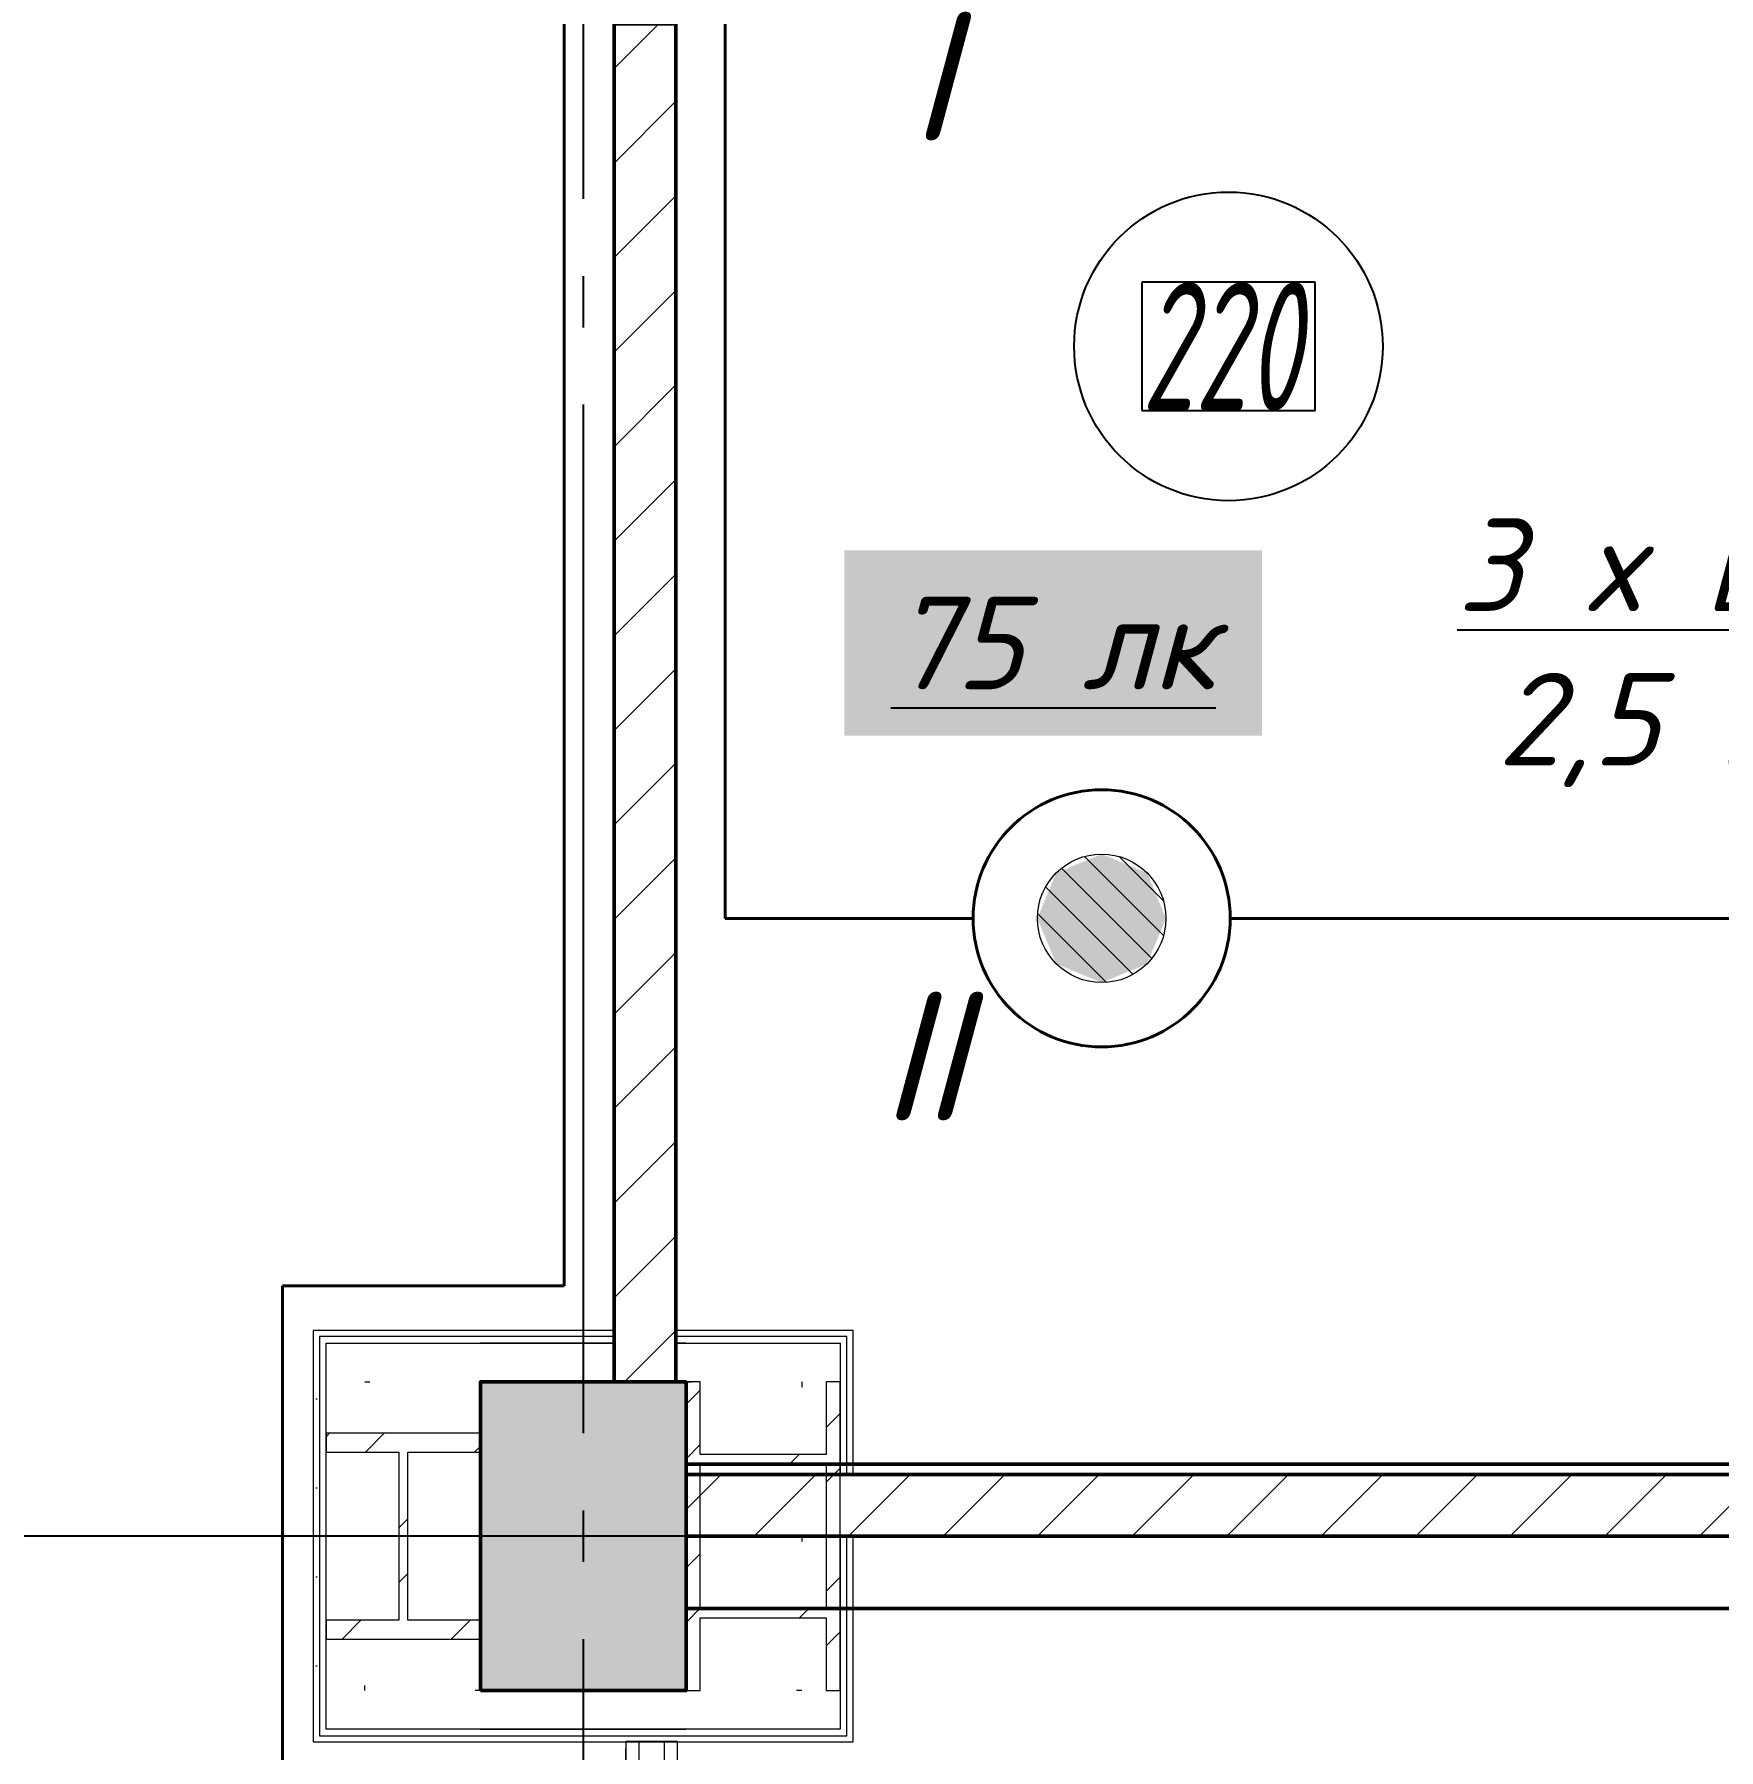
# Model space of a CAD drawing. Header units: millimetres. Extents: x 0 to 1286, y 0 to 420.
# Drawn here: x 267.51 to 300.27, y 185.44 to 218.78 of the extents above; entities that cross this region are included whole.
import ezdxf

# ---------------------------------------------------------------- set-up
doc = ezdxf.new("R2010")
doc.units = ezdxf.units.MM
for name, pattern in [('ГОСТ 2.303 5', [24, 20, -1.5, 1, -1.5]), ('СПКБ-0000-000-АР#002$0$Achse', [2300, 0, -800, 1500, 0]), ('СПКБ-0000-000-АР#002$0$Разомкнутая', [1058.333302, 634.99999, -423.333311]), ('СПКБ-0000-000-АР#002$0$Штрихпунктирная', [900, 500, -200, 0, -200])]:
    doc.linetypes.add(name, pattern=pattern)
for name, color, linetype in [('Viewport2ForCustomObjects_0', 7, 'Continuous'), ('Номер помещения', 7, 'Continuous'), ('СПКБ-0000-000-АР#002$0$Двери ArchiCAD', 7, 'Continuous'), ('СПКБ-0000-000-АР#002$0$Колонны новые', 7, 'Continuous'), ('СПКБ-0000-000-АР#002$0$Колонны существующие', 7, 'Continuous'), ('СПКБ-0000-000-АР#002$0$Стены', 7, 'Continuous'), ('Строительные оси', 7, 'Continuous'), ('ЭО_АВАРИЙНОЕ ОСВЕЩЕНИЕ', 7, 'Continuous'), ('ЭО_РАБОЧЕЕ ОСВЕЩЕНИЕ', 7, 'Continuous')]:
    doc.layers.add(name, color=color, linetype=linetype)
for name, color, linetype, lineweight, true_color in [('СПКБ-0000-000-АР#002$0$Двери ArchiCAD_Ном._пера__161', 7, 'Continuous', 13, 0xe11606), ('СПКБ-0000-000-АР#002$0$Двери ArchiCAD_Ном._пера__23', 7, 'Continuous', 35, 0xff6600), ('СПКБ-0000-000-АР#002$0$Двери ArchiCAD_Ном._пера__3', 7, 'Continuous', 18, 0xff6600), ('СПКБ-0000-000-АР#002$0$Двери ArchiCAD_Ном._пера__58', 7, 'Continuous', 50, 0xdf0000), ('СПКБ-0000-000-АР#002$0$Колонны новые_Ном._пера__108', 7, 'Continuous', 13, 0xfd8379), ('СПКБ-0000-000-АР#002$0$Колонны существующие_Ном._пера__102', 7, 'Continuous', 13, 0xcccccc), ('СПКБ-0000-000-АР#002$0$Линии_Ном._пера__58', 7, 'Continuous', 50, 0xdf0000), ('СПКБ-0000-000-АР#002$0$Стены_Ном._пера__161', 7, 'Continuous', 13, 0xe11606), ('СПКБ-0000-000-АР#002$0$Стены_Ном._пера__58', 7, 'Continuous', 50, 0xdf0000), ('СПКБ-0000-000-АР#002$0$Стены_Ном._пера__68', 7, 'Continuous', 20, 0xfd4435)]:
    doc.layers.add(name, color=color, linetype=linetype, lineweight=lineweight, true_color=true_color)
for name, color, linetype, lineweight in [('СПКБ-0000-000-АР#002$0$Колонны новые_Ном._пера__20', 1, 'Continuous', 20), ('СПКБ-0000-000-АР#002$0$Колонны существующие_Ном._пера__141', 7, 'Continuous', 50), ('СПКБ-0000-000-АР#002$0$Линии_Ном._пера__20', 1, 'Continuous', 20), ('СПКБ-0000-000-АР#002$0$Стены_Ном._пера__1', 7, 'Continuous', 13), ('СПКБ-0000-000-АР#002$0$Стены_Ном._пера__20', 1, 'Continuous', 20)]:
    doc.layers.add(name, color=color, linetype=linetype, lineweight=lineweight)
doc.styles.add('1.8', font='isocpeui.ttf', dxfattribs={"height": 1.8})
doc.styles.add('2.5', font='isocpeui.ttf')
doc.styles.add('CustomTextStyle27', font='isocpeui.ttf', dxfattribs={"width": 0.601807, "height": 2.5})
pattern_1 = [(45, (0, 0), (-91.9239, 91.9239), [])]
pattern_2 = [(0, (0, 0), (0, 75), [0, -75])]
pattern_3 = [(0, (0, 0), (0, 173.205), [0, -100]), (0, (50, 86.6), (0, 173.205), [0, -100])]
pattern_4 = [(45, (0, 0), (-159.099, 159.099), []), (45, (-53.03, 53.03), (-159.099, 159.099), [])]

# ---------------------------------------------------------------- blocks, each defined once
blk = doc.blocks.new('*E728')
at = {"layer": 'Номер помещения', "color": 7, "linetype": 'Continuous', "true_color": 0xffffff}
for p, q in [((-45.332, 93.239), (-48.706, 93.239)), ((-48.706, 93.239), (-48.706, 90.739)), ((-45.332, 90.739), (-45.332, 93.239)), ((-48.706, 90.739), (-45.332, 90.739)), ((-48.706, 90.739), (-48.706, 90.739))]:
    blk.add_line(p, q, dxfattribs=at)
at = {"layer": 'Номер помещения', "color": 6, "linetype": 'Continuous'}
blk.add_circle((-47.019, 91.989), 3, dxfattribs=at)
at = {"layer": 'Строительные оси', "color": 3, "linetype": 'ГОСТ 2.303 5', "lineweight": 25}
for p, q in [((-59.569, 258.857), (-59.569, -45.143)), ((280.431, 68.857), (-283.569, 68.857))]:
    blk.add_line(p, q, dxfattribs=at)
at = {"layer": 'ЭО_РАБОЧЕЕ ОСВЕЩЕНИЕ', "color": 5, "lineweight": 40}
for p, q in [((-59.943, 109.511), (-59.936, 73.727)), ((-56.806, 108.565), (-56.806, 80.869)), ((-56.806, 80.869), (-51.985, 80.869)), ((-35.485, 80.869), (-46.985, 80.869)), ((-59.936, 73.727), (-65.418, 73.727)), ((-65.418, 73.727), (-65.418, 64.231))]:
    blk.add_line(p, q, dxfattribs=at)
at = {"layer": 'ЭО_РАБОЧЕЕ ОСВЕЩЕНИЕ', "color": 5, "lineweight": 0}
for p, q in [((-48.281, 80.534), (-49.82, 82.073)), ((-48.282, 81.209), (-49.145, 82.071)), ((-48.509, 80.088), (-50.266, 81.845)), ((-48.873, 79.779), (-50.575, 81.481)), ((-49.39, 79.622), (-50.731, 80.964))]:
    blk.add_line(p, q, dxfattribs=at)
at = {"layer": 'ЭО_РАБОЧЕЕ ОСВЕЩЕНИЕ', "color": 5, "lineweight": 40}
blk.add_circle((-49.485, 80.869), 2.5, dxfattribs=at)
at = {"layer": 'ЭО_РАБОЧЕЕ ОСВЕЩЕНИЕ', "color": 7, "lineweight": 0}
blk.add_circle((-49.485, 80.869), 1.25, dxfattribs=at)
at = {"layer": 'ЭО_РАБОЧЕЕ ОСВЕЩЕНИЕ', "color": 5, "lineweight": 0}
for points in [[(-49.485, 82.119), (-50.369, 81.752), (-48.601, 81.752)], [(-50.369, 81.752), (-50.735, 80.869), (-48.235, 80.869)], [(-50.369, 81.752), (-50.369, 81.752), (-48.601, 81.752)], [(-50.369, 81.752), (-48.601, 81.752), (-48.601, 81.752)], [(-50.369, 81.752), (-48.601, 81.752), (-48.235, 80.869)], [(-50.735, 80.869), (-50.735, 80.869), (-48.235, 80.869)], [(-50.735, 80.869), (-48.235, 80.869), (-48.235, 80.869)], [(-50.735, 80.869), (-50.369, 79.985), (-48.601, 79.985)], [(-50.735, 80.869), (-48.235, 80.869), (-48.601, 79.985)], [(-50.369, 79.985), (-48.601, 79.985), (-49.485, 79.619)], [(-50.369, 79.985), (-50.369, 79.985), (-48.601, 79.985)], [(-50.369, 79.985), (-48.601, 79.985), (-48.601, 79.985)]]:
    blk.add_solid(points, dxfattribs=at)
at = {"layer": 'Номер помещения', "linetype": 'Continuous', "style": 'CustomTextStyle27', "width": 0.601807}
blk.add_text('220', height=2.5, dxfattribs=at).set_placement((-48.706, 90.739))
blk = doc.blocks.new('СПКБ-0000-000-АР#002$0$Однопольная Дверь 19')
at = {"layer": 'СПКБ-0000-000-АР#002$0$Двери ArchiCAD_Ном._пера__23', "color": 30, "linetype": 'Continuous', "lineweight": 35, "true_color": 0xff6600}
for p, q in [((-460, 0), (-500, 0)), ((-500, 0), (-500, -115)), ((-460, -115), (-460, 0)), ((500, 0), (460, 0)), ((460, 0), (460, -115)), ((500, -115), (500, 0)), ((-500, -115), (-460, -115)), ((460, -115), (500, -115))]:
    blk.add_line(p, q, dxfattribs=at)
at = {"layer": 'СПКБ-0000-000-АР#002$0$Двери ArchiCAD_Ном._пера__3', "color": 30, "linetype": 'Continuous', "lineweight": 18, "true_color": 0xff6600}
blk.add_line((460, 0), (-336.7, 460), dxfattribs=at)
blk.add_arc((460, 0), 920, 150, 180, dxfattribs=at)
at = {"layer": 'СПКБ-0000-000-АР#002$0$Двери ArchiCAD_Ном._пера__58', "color": 12, "linetype": 'Continuous', "lineweight": 50, "true_color": 0xdf0000}
for p, q in [((-500, 0), (-537, 0)), ((-500, 0), (-500, -115)), ((500, 0), (500, -115)), ((500, 0), (537, 0)), ((-500, -120), (-537, -120)), ((-500, -115), (-500, -120)), ((500, -115), (500, -120)), ((500, -120), (537, -120))]:
    blk.add_line(p, q, dxfattribs=at)
blk = doc.blocks.new('СПКБ-0000-000-АР#002$0$Стена_22', base_point=(-5776.7, 16085.7))
at = {"layer": 'СПКБ-0000-000-АР#002$0$Стены_Ном._пера__20', "linetype": 'Continuous', "lineweight": 20}
h = blk.add_hatch(dxfattribs=at)
h.set_pattern_fill('КИРПИЧ_ОБЫКНОВЕННЫЙ', color=1, style=0, pattern_type=2)
h.set_pattern_definition(pattern_1)
h.paths.add_polyline_path([(-5896.6, 9825.7), (-5896.6, 7185.7), (-5776.6, 7185.7), (-5776.6, 9825.7), (-5781.6, 9825.7)])
at = {"layer": 'СПКБ-0000-000-АР#002$0$Стены_Ном._пера__58', "color": 12, "linetype": 'Continuous', "lineweight": 50, "true_color": 0xdf0000}
for p, q in [((-5896.6, 9825.7), (-5896.6, 9788.7)), ((-5776.6, 9825.7), (-5776.6, 9788.7))]:
    blk.add_line(p, q, dxfattribs=at)
at = {"layer": 'СПКБ-0000-000-АР#002$0$Стены_Ном._пера__58', "color": 12, "linetype": 'Continuous', "lineweight": 50, "true_color": 0xdf0000, "flags": 128}
for points in [[(-5896.6, 9825.7), (-5896.6, 7185.7)], [(-5776.6, 7185.7), (-5776.6, 9825.7)]]:
    blk.add_lwpolyline(points, dxfattribs=at)
at = {"layer": 'СПКБ-0000-000-АР#002$0$Двери ArchiCAD', "color": 21, "linetype": 'Continuous', "lineweight": 18, "true_color": 0xff9955, "xscale": -0.9999999999999997, "zscale": 1000, "rotation": 90.00017331729121}
blk.add_blockref('СПКБ-0000-000-АР#002$0$Однопольная Дверь 19', (-5896.6, 10325.7), dxfattribs=at)
blk = doc.blocks.new('СПКБ-0000-000-АР#002$0$Стена_23', base_point=(-2473.6, 7005.7))
at = {"layer": 'СПКБ-0000-000-АР#002$0$Стены_Ном._пера__20', "linetype": 'Continuous', "lineweight": 20}
h = blk.add_hatch(dxfattribs=at)
h.set_pattern_fill('КИРПИЧ_ОБЫКНОВЕННЫЙ', color=1, style=0, pattern_type=2)
h.set_pattern_definition(pattern_1)
h.paths.add_polyline_path([(-2353.6, 6885.7), (-2473.6, 7005.7), (-5756.9, 7005.7), (-5756.9, 6885.7)])
at = {"layer": 'СПКБ-0000-000-АР#002$0$Стены_Ном._пера__58', "color": 12, "linetype": 'Continuous', "lineweight": 50, "true_color": 0xdf0000, "flags": 128}
for points in [[(-2473.6, 7005.7), (-5756.9, 7005.7)], [(-5756.9, 6885.7), (-2353.6, 6885.7)]]:
    blk.add_lwpolyline(points, dxfattribs=at)
blk = doc.blocks.new('СПКБ-0000-000-АР#002$0$Однопольная Дверь 19_3')
at = {"layer": 'СПКБ-0000-000-АР#002$0$Двери ArchiCAD_Ном._пера__161', "color": 12, "linetype": 'Continuous', "lineweight": 13, "true_color": 0xe11606}
for p, q in [((-450, 0), (-487, 0)), ((-450, 0), (-450, -25)), ((450, 0), (450, -25)), ((450, 0), (487, 0)), ((-450, -25), (-450, -75)), ((450, -25), (450, -75)), ((-450, -100), (-487, -100)), ((-450, -75), (-450, -100)), ((450, -75), (450, -100)), ((450, -100), (487, -100))]:
    blk.add_line(p, q, dxfattribs=at)
at = {"layer": 'СПКБ-0000-000-АР#002$0$Двери ArchiCAD_Ном._пера__23', "color": 30, "linetype": 'Continuous', "lineweight": 35, "true_color": 0xff6600}
for p, q in [((-410, 0), (-450, 0)), ((-450, 0), (-450, -115)), ((-410, -115), (-410, 0)), ((450, 0), (410, 0)), ((410, 0), (410, -115)), ((450, -115), (450, 0)), ((-450, -115), (-410, -115)), ((410, -115), (450, -115))]:
    blk.add_line(p, q, dxfattribs=at)
at = {"layer": 'СПКБ-0000-000-АР#002$0$Двери ArchiCAD_Ном._пера__3', "color": 30, "linetype": 'Continuous', "lineweight": 18, "true_color": 0xff6600}
blk.add_line((410, 0), (-300.1, 410), dxfattribs=at)
blk.add_arc((410, 0), 820, 150, 180, dxfattribs=at)
blk = doc.blocks.new('СПКБ-0000-000-АР#002$0$Стена_72', base_point=(-5773.6, 6486.7))
at = {"layer": 'СПКБ-0000-000-АР#002$0$Стены_Ном._пера__161', "linetype": 'Continuous', "lineweight": 13, "true_color": 0xe11606}
h = blk.add_hatch(dxfattribs=at)
h.set_pattern_fill('ГИПС', color=12, style=0, pattern_type=2)
h.set_pattern_definition(pattern_2)
h.paths.add_polyline_path([(-5873.6, 6486.7), (-5873.6, 6435.3), (-5848.6, 6435.3), (-5848.6, 6486.7)])
h = blk.add_hatch(dxfattribs=at)
h.set_pattern_fill('ГИПС', color=12, style=0, pattern_type=2)
h.set_pattern_definition(pattern_2)
h.paths.add_polyline_path([(-5798.6, 6486.7), (-5798.6, 6435.3), (-5773.6, 6435.3), (-5773.6, 6486.7)])
h = blk.add_hatch(dxfattribs=at)
h.set_pattern_fill('ГИПС', color=12, style=0, pattern_type=2)
h.set_pattern_definition(pattern_2)
h.paths.add_polyline_path([(-5873.6, 5535.3), (-5873.6, 4731.8), (-5848.6, 4731.8), (-5848.6, 5535.3)])
h = blk.add_hatch(dxfattribs=at)
h.set_pattern_fill('ГИПС', color=12, style=0, pattern_type=2)
h.set_pattern_definition(pattern_2)
h.paths.add_polyline_path([(-5798.6, 5535.3), (-5798.6, 4731.8), (-5773.6, 4731.8), (-5773.6, 5535.3)])
h = blk.add_hatch(dxfattribs=at)
h.set_pattern_fill('ГИПС', color=12, style=0, pattern_type=2)
h.set_pattern_definition(pattern_2)
h.paths.add_polyline_path([(-5873.6, 3831.8), (-5873.6, 3559.3), (-5848.6, 3559.3), (-5848.6, 3831.8)])
h = blk.add_hatch(dxfattribs=at)
h.set_pattern_fill('ГИПС', color=12, style=0, pattern_type=2)
h.set_pattern_definition(pattern_2)
h.paths.add_polyline_path([(-5798.6, 3831.8), (-5798.6, 3559.3), (-5773.6, 3559.3), (-5773.6, 3831.8)])
at = {"layer": 'СПКБ-0000-000-АР#002$0$Стены_Ном._пера__161', "color": 12, "linetype": 'Continuous', "lineweight": 13, "true_color": 0xe11606}
for p, q in [((-5873.6, 6435.3), (-5873.6, 6472.3)), ((-5848.6, 6486.7), (-5848.6, 6435.3)), ((-5798.6, 6435.3), (-5798.6, 6486.7)), ((-5773.6, 6435.3), (-5773.6, 6472.3)), ((-5873.6, 6435.3), (-5848.6, 6435.3)), ((-5848.6, 6435.3), (-5798.6, 6435.3)), ((-5798.6, 6435.3), (-5773.6, 6435.3)), ((-5873.6, 5535.3), (-5873.6, 5498.3)), ((-5873.6, 5535.3), (-5848.6, 5535.3)), ((-5848.6, 5535.3), (-5848.6, 4731.8)), ((-5848.6, 5535.3), (-5798.6, 5535.3)), ((-5798.6, 4731.8), (-5798.6, 5535.3)), ((-5798.6, 5535.3), (-5773.6, 5535.3)), ((-5773.6, 5535.3), (-5773.6, 5498.3)), ((-5873.6, 4731.8), (-5873.6, 4768.8)), ((-5773.6, 4731.8), (-5773.6, 4768.8)), ((-5873.6, 4731.8), (-5848.6, 4731.8)), ((-5848.6, 4731.8), (-5798.6, 4731.8)), ((-5798.6, 4731.8), (-5773.6, 4731.8)), ((-5873.6, 3831.8), (-5873.6, 3794.8)), ((-5873.6, 3831.8), (-5848.6, 3831.8)), ((-5848.6, 3831.8), (-5848.6, 3559.3)), ((-5848.6, 3831.8), (-5798.6, 3831.8)), ((-5798.6, 3559.3), (-5798.6, 3831.8)), ((-5798.6, 3831.8), (-5773.6, 3831.8)), ((-5773.6, 3831.8), (-5773.6, 3794.8))]:
    blk.add_line(p, q, dxfattribs=at)
at = {"layer": 'СПКБ-0000-000-АР#002$0$Стены_Ном._пера__161', "color": 12, "linetype": 'Continuous', "lineweight": 13, "true_color": 0xe11606, "flags": 128}
for points in [[(-5873.6, 6486.7), (-5873.6, 6435.3)], [(-5773.6, 6486.7), (-5873.6, 6486.7)], [(-5773.6, 6435.3), (-5773.6, 6486.7)], [(-5873.6, 5535.3), (-5873.6, 4731.8)], [(-5773.6, 5322.2), (-5773.6, 5535.3)], [(-5773.6, 5247.2), (-5773.6, 5297.2)], [(-5773.6, 4731.8), (-5773.6, 5222.2)], [(-5873.6, 3831.8), (-5873.6, 3559.3)], [(-5773.6, 3559.3), (-5773.6, 3831.8)], [(-5848.6, 3559.3), (-5798.6, 3559.3)]]:
    blk.add_lwpolyline(points, dxfattribs=at)
at = {"layer": 'СПКБ-0000-000-АР#002$0$Двери ArchiCAD', "color": 21, "linetype": 'Continuous', "lineweight": 18, "true_color": 0xff9955, "zscale": 1000, "rotation": 90.00017331729121}
blk.add_blockref('СПКБ-0000-000-АР#002$0$Однопольная Дверь 19_3', (-5873.6, 5985.3), dxfattribs=at)
at = {"layer": 'СПКБ-0000-000-АР#002$0$Двери ArchiCAD', "color": 21, "linetype": 'Continuous', "lineweight": 18, "true_color": 0xff9955, "xscale": -0.9999999999999997, "zscale": 1000, "rotation": 90.00017331729121}
blk.add_blockref('СПКБ-0000-000-АР#002$0$Однопольная Дверь 19_3', (-5873.6, 4281.8), dxfattribs=at)
blk = doc.blocks.new('СПКБ-0000-000-АР#002$0$Стена_197', base_point=(-6381.8, 6585.7))
at = {"layer": 'СПКБ-0000-000-АР#002$0$Стены_Ном._пера__20', "linetype": 'Continuous', "lineweight": 20}
h = blk.add_hatch(dxfattribs=at)
h.set_pattern_fill('ШТУКАТУРКА', color=1, style=0, pattern_type=2)
h.set_pattern_definition(pattern_3)
h.paths.add_polyline_path([(-6156.9, 6510.7), (-6456.8, 6510.7), (-6469.8, 6497.7), (-6156.9, 6497.7)])
h = blk.add_hatch(dxfattribs=at)
h.set_pattern_fill('ШТУКАТУРКА', color=1, style=0, pattern_type=2)
h.set_pattern_definition(pattern_3)
h.paths.add_polyline_path([(-6156.9, 6497.7), (-5756.9, 6497.7), (-5756.9, 6510.7), (-6156.9, 6510.7)])
h = blk.add_hatch(dxfattribs=at)
h.set_pattern_fill('ШТУКАТУРКА', color=1, style=0, pattern_type=2)
h.set_pattern_definition(pattern_3)
h.paths.add_polyline_path([(-5456.9, 6510.7), (-5756.9, 6510.7), (-5756.9, 6497.7), (-5443.9, 6497.7)])
h = blk.add_hatch(dxfattribs=at)
h.set_pattern_fill('ШТУКАТУРКА', color=1, style=0, pattern_type=2)
h.set_pattern_definition(pattern_3)
h.paths.add_polyline_path([(-6481.8, 6485.7), (-6156.9, 6485.7), (-6156.9, 6497.7), (-6469.8, 6497.7)])
h = blk.add_hatch(dxfattribs=at)
h.set_pattern_fill('ШТУКАТУРКА', color=1, style=0, pattern_type=2)
h.set_pattern_definition(pattern_3)
h.paths.add_polyline_path([(-6156.9, 6485.7), (-5756.9, 6485.7), (-5756.9, 6497.7), (-6156.9, 6497.7)])
h = blk.add_hatch(dxfattribs=at)
h.set_pattern_fill('ШТУКАТУРКА', color=1, style=0, pattern_type=2)
h.set_pattern_definition(pattern_3)
h.paths.add_polyline_path([(-5756.9, 6485.7), (-5431.9, 6485.7), (-5443.9, 6497.7), (-5756.9, 6497.7)])
at = {"layer": 'СПКБ-0000-000-АР#002$0$Стены_Ном._пера__1', "color": 7, "linetype": 'СПКБ-0000-000-АР#002$0$Achse', "lineweight": 13, "flags": 128}
for points in [[(-6156.9, 6585.7), (-6381.8, 6585.7)], [(-5531.9, 6585.7), (-5756.9, 6585.7)]]:
    blk.add_lwpolyline(points, dxfattribs=at)
at = {"layer": 'СПКБ-0000-000-АР#002$0$Стены_Ном._пера__20', "color": 1, "linetype": 'Continuous', "lineweight": 20, "flags": 128}
blk.add_lwpolyline([(-6481.8, 6485.7), (-5431.9, 6485.7)], dxfattribs=at)
at = {"layer": 'СПКБ-0000-000-АР#002$0$Стены_Ном._пера__68', "color": 20, "linetype": 'Continuous', "lineweight": 20, "true_color": 0xfd4435}
for p, q in [((-6156.9, 6510.7), (-6456.8, 6510.7)), ((-6156.9, 6510.7), (-5756.9, 6510.7)), ((-5756.9, 6510.7), (-6156.9, 6510.7)), ((-5456.9, 6510.7), (-5756.9, 6510.7)), ((-6469.8, 6497.7), (-6156.9, 6497.7)), ((-6156.9, 6497.7), (-5756.9, 6497.7)), ((-5756.9, 6497.7), (-5443.9, 6497.7))]:
    blk.add_line(p, q, dxfattribs=at)
blk = doc.blocks.new('СПКБ-0000-000-АР#002$0$Стена_198', base_point=(-6381.8, 6585.7))
at = {"layer": 'СПКБ-0000-000-АР#002$0$Стены_Ном._пера__20', "linetype": 'Continuous', "lineweight": 20}
h = blk.add_hatch(dxfattribs=at)
h.set_pattern_fill('ШТУКАТУРКА', color=1, style=0, pattern_type=2)
h.set_pattern_definition(pattern_3)
h.paths.add_polyline_path([(-6481.8, 7285.7), (-6481.8, 6485.7), (-6469.8, 6497.7), (-6469.8, 7273.7)])
h = blk.add_hatch(dxfattribs=at)
h.set_pattern_fill('ШТУКАТУРКА', color=1, style=0, pattern_type=2)
h.set_pattern_definition(pattern_3)
h.paths.add_polyline_path([(-6456.8, 6510.7), (-6456.8, 7260.7), (-6469.8, 7273.7), (-6469.8, 6497.7)])
at = {"layer": 'СПКБ-0000-000-АР#002$0$Стены_Ном._пера__1', "color": 7, "linetype": 'СПКБ-0000-000-АР#002$0$Achse', "lineweight": 13, "flags": 128}
blk.add_lwpolyline([(-6381.8, 6585.7), (-6381.8, 7185.7)], dxfattribs=at)
at = {"layer": 'СПКБ-0000-000-АР#002$0$Стены_Ном._пера__20', "color": 1, "linetype": 'Continuous', "lineweight": 20, "flags": 128}
blk.add_lwpolyline([(-6481.8, 7285.7), (-6481.8, 6485.7)], dxfattribs=at)
at = {"layer": 'СПКБ-0000-000-АР#002$0$Стены_Ном._пера__68', "color": 20, "linetype": 'Continuous', "lineweight": 20, "true_color": 0xfd4435}
for p, q in [((-6469.8, 7273.7), (-6469.8, 6497.7)), ((-6456.8, 6510.7), (-6456.8, 7260.7))]:
    blk.add_line(p, q, dxfattribs=at)
blk = doc.blocks.new('СПКБ-0000-000-АР#002$0$Стена_199', base_point=(-6381.8, 7185.7))
at = {"layer": 'СПКБ-0000-000-АР#002$0$Стены_Ном._пера__20', "linetype": 'Continuous', "lineweight": 20}
h = blk.add_hatch(dxfattribs=at)
h.set_pattern_fill('ШТУКАТУРКА', color=1, style=0, pattern_type=2)
h.set_pattern_definition(pattern_3)
h.paths.add_polyline_path([(-6156.9, 7285.7), (-6481.8, 7285.7), (-6469.8, 7273.7), (-6156.9, 7273.7)])
h = blk.add_hatch(dxfattribs=at)
h.set_pattern_fill('ШТУКАТУРКА', color=1, style=0, pattern_type=2)
h.set_pattern_definition(pattern_3)
h.paths.add_polyline_path([(-6456.8, 7260.7), (-6156.9, 7260.7), (-6156.9, 7273.7), (-6469.8, 7273.7)])
h = blk.add_hatch(dxfattribs=at)
h.set_pattern_fill('ШТУКАТУРКА', color=1, style=0, pattern_type=2)
h.set_pattern_definition(pattern_3)
h.paths.add_polyline_path([(-5896.6, 7285.7), (-6156.9, 7285.7), (-6156.9, 7273.7), (-5896.6, 7273.7)])
h = blk.add_hatch(dxfattribs=at)
h.set_pattern_fill('ШТУКАТУРКА', color=1, style=0, pattern_type=2)
h.set_pattern_definition(pattern_3)
h.paths.add_polyline_path([(-5896.6, 7273.7), (-6156.9, 7273.7), (-6156.9, 7260.7), (-5896.6, 7260.7)])
at = {"layer": 'СПКБ-0000-000-АР#002$0$Стены_Ном._пера__1', "color": 7, "linetype": 'Continuous', "lineweight": 13, "flags": 128}
blk.add_lwpolyline([(-5896.6, 7185.7), (-5896.6, 7260.7)], dxfattribs=at)
at = {"layer": 'СПКБ-0000-000-АР#002$0$Стены_Ном._пера__1', "color": 7, "linetype": 'СПКБ-0000-000-АР#002$0$Achse', "lineweight": 13, "flags": 128}
blk.add_lwpolyline([(-6381.8, 7185.7), (-6156.9, 7185.7)], dxfattribs=at)
at = {"layer": 'СПКБ-0000-000-АР#002$0$Стены_Ном._пера__20', "color": 1, "linetype": 'Continuous', "lineweight": 20, "flags": 128}
for points in [[(-5896.6, 7285.7), (-6481.8, 7285.7)], [(-5896.6, 7273.7), (-5896.6, 7285.7)], [(-5896.6, 7260.7), (-5896.6, 7273.7)]]:
    blk.add_lwpolyline(points, dxfattribs=at)
at = {"layer": 'СПКБ-0000-000-АР#002$0$Стены_Ном._пера__68', "color": 20, "linetype": 'Continuous', "lineweight": 20, "true_color": 0xfd4435}
for p, q in [((-6156.9, 7273.7), (-6469.8, 7273.7)), ((-5896.6, 7273.7), (-6156.9, 7273.7)), ((-6456.8, 7260.7), (-6156.9, 7260.7)), ((-5896.6, 7260.7), (-6156.9, 7260.7)), ((-6156.9, 7260.7), (-5896.6, 7260.7))]:
    blk.add_line(p, q, dxfattribs=at)
blk = doc.blocks.new('СПКБ-0000-000-АР#002$0$Стена_200', base_point=(-5531.9, 6585.7))
at = {"layer": 'СПКБ-0000-000-АР#002$0$Стены_Ном._пера__20', "linetype": 'Continuous', "lineweight": 20}
h = blk.add_hatch(dxfattribs=at)
h.set_pattern_fill('ШТУКАТУРКА', color=1, style=0, pattern_type=2)
h.set_pattern_definition(pattern_3)
h.paths.add_polyline_path([(-5456.9, 6885.7), (-5456.9, 6510.7), (-5443.9, 6497.7), (-5443.9, 6885.7)])
h = blk.add_hatch(dxfattribs=at)
h.set_pattern_fill('ШТУКАТУРКА', color=1, style=0, pattern_type=2)
h.set_pattern_definition(pattern_3)
h.paths.add_polyline_path([(-5431.9, 6485.7), (-5431.9, 6885.7), (-5443.9, 6885.7), (-5443.9, 6497.7)])
at = {"layer": 'СПКБ-0000-000-АР#002$0$Стены_Ном._пера__1', "color": 7, "linetype": 'Continuous', "lineweight": 13, "flags": 128}
blk.add_lwpolyline([(-5531.9, 6885.7), (-5456.9, 6885.7)], dxfattribs=at)
at = {"layer": 'СПКБ-0000-000-АР#002$0$Стены_Ном._пера__1', "color": 7, "linetype": 'СПКБ-0000-000-АР#002$0$Achse', "lineweight": 13, "flags": 128}
blk.add_lwpolyline([(-5531.9, 6885.7), (-5531.9, 6585.7)], dxfattribs=at)
at = {"layer": 'СПКБ-0000-000-АР#002$0$Стены_Ном._пера__20', "color": 1, "linetype": 'Continuous', "lineweight": 20, "flags": 128}
for points in [[(-5456.9, 6885.7), (-5443.9, 6885.7)], [(-5443.9, 6885.7), (-5431.9, 6885.7)], [(-5431.9, 6485.7), (-5431.9, 6885.7)]]:
    blk.add_lwpolyline(points, dxfattribs=at)
at = {"layer": 'СПКБ-0000-000-АР#002$0$Стены_Ном._пера__68', "color": 20, "linetype": 'Continuous', "lineweight": 20, "true_color": 0xfd4435}
for p, q in [((-5456.9, 6885.7), (-5456.9, 6510.7)), ((-5443.9, 6497.7), (-5443.9, 6885.7))]:
    blk.add_line(p, q, dxfattribs=at)
blk = doc.blocks.new('СПКБ-0000-000-АР#002$0$Стена_201', base_point=(-5774.5, 7185.7))
at = {"layer": 'СПКБ-0000-000-АР#002$0$Стены_Ном._пера__20', "linetype": 'Continuous', "lineweight": 20}
h = blk.add_hatch(dxfattribs=at)
h.set_pattern_fill('ШТУКАТУРКА', color=1, style=0, pattern_type=2)
h.set_pattern_definition(pattern_3)
h.paths.add_polyline_path([(-5756.9, 7285.7), (-5774.5, 7285.7), (-5774.5, 7273.7), (-5756.9, 7273.7)])
h = blk.add_hatch(dxfattribs=at)
h.set_pattern_fill('ШТУКАТУРКА', color=1, style=0, pattern_type=2)
h.set_pattern_definition(pattern_3)
h.paths.add_polyline_path([(-5756.9, 7273.7), (-5774.5, 7273.7), (-5774.5, 7260.7), (-5756.9, 7260.7)])
h = blk.add_hatch(dxfattribs=at)
h.set_pattern_fill('ШТУКАТУРКА', color=1, style=0, pattern_type=2)
h.set_pattern_definition(pattern_3)
h.paths.add_polyline_path([(-5431.9, 7285.7), (-5756.9, 7285.7), (-5756.9, 7273.7), (-5443.9, 7273.7)])
h = blk.add_hatch(dxfattribs=at)
h.set_pattern_fill('ШТУКАТУРКА', color=1, style=0, pattern_type=2)
h.set_pattern_definition(pattern_3)
h.paths.add_polyline_path([(-5756.9, 7260.7), (-5456.9, 7260.7), (-5443.9, 7273.7), (-5756.9, 7273.7)])
at = {"layer": 'СПКБ-0000-000-АР#002$0$Стены_Ном._пера__1', "color": 7, "linetype": 'Continuous', "lineweight": 13, "flags": 128}
blk.add_lwpolyline([(-5774.5, 7185.7), (-5774.5, 7260.7)], dxfattribs=at)
at = {"layer": 'СПКБ-0000-000-АР#002$0$Стены_Ном._пера__1', "color": 7, "linetype": 'СПКБ-0000-000-АР#002$0$Achse', "lineweight": 13, "flags": 128}
blk.add_lwpolyline([(-5756.9, 7185.7), (-5531.9, 7185.7)], dxfattribs=at)
at = {"layer": 'СПКБ-0000-000-АР#002$0$Стены_Ном._пера__20', "color": 1, "linetype": 'Continuous', "lineweight": 20, "flags": 128}
for points in [[(-5431.9, 7285.7), (-5774.5, 7285.7)], [(-5774.5, 7273.7), (-5774.5, 7285.7)], [(-5774.5, 7260.7), (-5774.5, 7273.7)]]:
    blk.add_lwpolyline(points, dxfattribs=at)
at = {"layer": 'СПКБ-0000-000-АР#002$0$Стены_Ном._пера__68', "color": 20, "linetype": 'Continuous', "lineweight": 20, "true_color": 0xfd4435}
for p, q in [((-5756.9, 7273.7), (-5774.5, 7273.7)), ((-5443.9, 7273.7), (-5756.9, 7273.7)), ((-5756.9, 7260.7), (-5774.5, 7260.7)), ((-5774.5, 7260.7), (-5756.9, 7260.7)), ((-5756.9, 7260.7), (-5456.9, 7260.7))]:
    blk.add_line(p, q, dxfattribs=at)
blk = doc.blocks.new('СПКБ-0000-000-АР#002$0$Стена_202', base_point=(-5531.9, 7005.7))
at = {"layer": 'СПКБ-0000-000-АР#002$0$Стены_Ном._пера__20', "linetype": 'Continuous', "lineweight": 20}
h = blk.add_hatch(dxfattribs=at)
h.set_pattern_fill('ШТУКАТУРКА', color=1, style=0, pattern_type=2)
h.set_pattern_definition(pattern_3)
h.paths.add_polyline_path([(-5456.9, 7260.7), (-5456.9, 7005.7), (-5443.9, 7005.7), (-5443.9, 7273.7)])
h = blk.add_hatch(dxfattribs=at)
h.set_pattern_fill('ШТУКАТУРКА', color=1, style=0, pattern_type=2)
h.set_pattern_definition(pattern_3)
h.paths.add_polyline_path([(-5431.9, 7005.7), (-5431.9, 7285.7), (-5443.9, 7273.7), (-5443.9, 7005.7)])
at = {"layer": 'СПКБ-0000-000-АР#002$0$Стены_Ном._пера__1', "color": 7, "linetype": 'СПКБ-0000-000-АР#002$0$Achse', "lineweight": 13, "flags": 128}
blk.add_lwpolyline([(-5531.9, 7185.7), (-5531.9, 7005.7)], dxfattribs=at)
at = {"layer": 'СПКБ-0000-000-АР#002$0$Стены_Ном._пера__1', "color": 7, "linetype": 'Continuous', "lineweight": 13, "flags": 128}
blk.add_lwpolyline([(-5531.9, 7005.7), (-5456.9, 7005.7)], dxfattribs=at)
at = {"layer": 'СПКБ-0000-000-АР#002$0$Стены_Ном._пера__20', "color": 1, "linetype": 'Continuous', "lineweight": 20, "flags": 128}
for points in [[(-5431.9, 7005.7), (-5431.9, 7285.7)], [(-5456.9, 7005.7), (-5443.9, 7005.7)], [(-5443.9, 7005.7), (-5431.9, 7005.7)]]:
    blk.add_lwpolyline(points, dxfattribs=at)
at = {"layer": 'СПКБ-0000-000-АР#002$0$Стены_Ном._пера__68', "color": 20, "linetype": 'Continuous', "lineweight": 20, "true_color": 0xfd4435}
for p, q in [((-5443.9, 7005.7), (-5443.9, 7273.7)), ((-5456.9, 7260.7), (-5456.9, 7005.7))]:
    blk.add_line(p, q, dxfattribs=at)
blk = doc.blocks.new('СПКБ-0000-000-АР#002$0$Колонна_53', base_point=(-6306.9, 6885.7))
at = {"layer": 'СПКБ-0000-000-АР#002$0$Колонны новые_Ном._пера__108', "linetype": 'Continuous', "lineweight": 13, "true_color": 0xfd8379}
h = blk.add_hatch(dxfattribs=at)
h.set_pattern_fill('СТАЛЬ', color=11, style=0, pattern_type=2)
h.set_pattern_definition(pattern_4)
h.paths.add_polyline_path([(-6156.9, 6685.7), (-6156.9, 6722.4), (-6298.1, 6722.4), (-6298.1, 7049.1), (-6156.9, 7049.1), (-6156.9, 7085.7), (-6456.9, 7085.7), (-6456.9, 7049.1), (-6315.6, 7049.1), (-6315.6, 6722.4), (-6456.9, 6722.4), (-6456.9, 6685.7)])
at = {"layer": 'СПКБ-0000-000-АР#002$0$Колонны новые_Ном._пера__20', "color": 1, "linetype": 'Continuous', "lineweight": 20}
for p, q in [((-6156.9, 7085.7), (-6456.9, 7085.7)), ((-6456.9, 7085.7), (-6456.9, 7049.1)), ((-6156.9, 7049.1), (-6156.9, 7085.7)), ((-6456.9, 7049.1), (-6315.6, 7049.1)), ((-6315.6, 7049.1), (-6315.6, 6722.4)), ((-6298.1, 6722.4), (-6298.1, 7049.1)), ((-6298.1, 7049.1), (-6156.9, 7049.1)), ((-6315.6, 6722.4), (-6456.9, 6722.4)), ((-6456.9, 6722.4), (-6456.9, 6685.7)), ((-6156.9, 6722.4), (-6298.1, 6722.4)), ((-6156.9, 6685.7), (-6156.9, 6722.4)), ((-6456.9, 6685.7), (-6156.9, 6685.7))]:
    blk.add_line(p, q, dxfattribs=at)
blk = doc.blocks.new('СПКБ-0000-000-АР#002$0$Колонна_54', base_point=(-5606.9, 6735.7))
at = {"layer": 'СПКБ-0000-000-АР#002$0$Колонны новые_Ном._пера__108', "linetype": 'Continuous', "lineweight": 13, "true_color": 0xfd8379}
h = blk.add_hatch(dxfattribs=at)
h.set_pattern_fill('СТАЛЬ', color=11, style=0, pattern_type=2)
h.set_pattern_definition(pattern_4)
h.paths.add_polyline_path([(-5456.9, 6585.7), (-5456.9, 6885.7), (-5484.3, 6885.7), (-5484.3, 6744.5), (-5729.4, 6744.5), (-5729.4, 6885.7), (-5756.9, 6885.7), (-5756.9, 6585.7), (-5729.4, 6585.7), (-5729.4, 6727), (-5484.3, 6727), (-5484.3, 6585.7)])
at = {"layer": 'СПКБ-0000-000-АР#002$0$Колонны новые_Ном._пера__20', "color": 1, "linetype": 'Continuous', "lineweight": 20}
for p, q in [((-5729.4, 6885.7), (-5756.9, 6885.7)), ((-5756.9, 6885.7), (-5756.9, 6585.7)), ((-5729.4, 6744.5), (-5729.4, 6885.7)), ((-5456.9, 6885.7), (-5484.3, 6885.7)), ((-5484.3, 6885.7), (-5484.3, 6744.5)), ((-5456.9, 6585.7), (-5456.9, 6885.7)), ((-5484.3, 6744.5), (-5729.4, 6744.5)), ((-5729.4, 6585.7), (-5729.4, 6727)), ((-5729.4, 6727), (-5484.3, 6727)), ((-5484.3, 6727), (-5484.3, 6585.7)), ((-5756.9, 6585.7), (-5729.4, 6585.7)), ((-5484.3, 6585.7), (-5456.9, 6585.7))]:
    blk.add_line(p, q, dxfattribs=at)
blk = doc.blocks.new('СПКБ-0000-000-АР#002$0$Колонна_55', base_point=(-5606.9, 7035.7))
at = {"layer": 'СПКБ-0000-000-АР#002$0$Колонны новые_Ном._пера__108', "linetype": 'Continuous', "lineweight": 13, "true_color": 0xfd8379}
h = blk.add_hatch(dxfattribs=at)
h.set_pattern_fill('СТАЛЬ', color=11, style=0, pattern_type=2)
h.set_pattern_definition(pattern_4)
h.paths.add_polyline_path([(-5456.9, 6885.7), (-5456.9, 7185.7), (-5484.3, 7185.7), (-5484.3, 7044.5), (-5729.4, 7044.5), (-5729.4, 7185.7), (-5756.9, 7185.7), (-5756.9, 6885.7), (-5729.4, 6885.7), (-5729.4, 7027), (-5484.3, 7027), (-5484.3, 6885.7)])
at = {"layer": 'СПКБ-0000-000-АР#002$0$Колонны новые_Ном._пера__20', "color": 1, "linetype": 'Continuous', "lineweight": 20}
for p, q in [((-5729.4, 7185.7), (-5756.9, 7185.7)), ((-5756.9, 7185.7), (-5756.9, 6885.7)), ((-5729.4, 7044.5), (-5729.4, 7185.7)), ((-5456.9, 7185.7), (-5484.3, 7185.7)), ((-5484.3, 7185.7), (-5484.3, 7044.5)), ((-5456.9, 6885.7), (-5456.9, 7185.7)), ((-5484.3, 7044.5), (-5729.4, 7044.5)), ((-5729.4, 6885.7), (-5729.4, 7027)), ((-5729.4, 7027), (-5484.3, 7027)), ((-5484.3, 7027), (-5484.3, 6885.7)), ((-5756.9, 6885.7), (-5729.4, 6885.7)), ((-5484.3, 6885.7), (-5456.9, 6885.7))]:
    blk.add_line(p, q, dxfattribs=at)
blk = doc.blocks.new('СПКБ-0000-000-АР#002$0$Колонна_108', base_point=(-5956.9, 6885.7))
at = {"layer": 'СПКБ-0000-000-АР#002$0$Колонны существующие_Ном._пера__102', "linetype": 'Continuous', "lineweight": 13, "true_color": 0xcccccc}
blk.add_hatch(color=254, dxfattribs=at).paths.add_polyline_path([(-6156.9, 6585.7), (-5756.9, 6585.7), (-5756.9, 7185.7), (-6156.9, 7185.7)])
at = {"layer": 'СПКБ-0000-000-АР#002$0$Колонны существующие_Ном._пера__141', "color": 7, "linetype": 'Continuous', "lineweight": 50, "flags": 128}
blk.add_lwpolyline([(-6156.9, 6585.7), (-5756.9, 6585.7), (-5756.9, 7185.7), (-6156.9, 7185.7)], close=True, dxfattribs=at)
blk = doc.blocks.new('*E727')
at = {"layer": 'СПКБ-0000-000-АР#002$0$Линии_Ном._пера__20', "color": 1, "linetype": 'СПКБ-0000-000-АР#002$0$Штрихпунктирная', "lineweight": 20}
blk.add_line((216.75, 117.515), (276.75, 117.515), dxfattribs=at)
at = {"layer": 'СПКБ-0000-000-АР#002$0$Линии_Ном._пера__58', "color": 12, "linetype": 'СПКБ-0000-000-АР#002$0$Разомкнутая', "lineweight": 50, "true_color": 0xdf0000}
for p, q in [((218.75, 118.918), (274.92, 118.918)), ((218.75, 116.111), (274.92, 116.111))]:
    blk.add_line(p, q, dxfattribs=at)
at = {"layer": 'СПКБ-0000-000-АР#002$0$Колонны новые', "color": 1, "lineweight": 20, "xscale": 0.01, "yscale": 0.01, "zscale": 0.01}
for name, p in [('СПКБ-0000-000-АР#002$0$Колонна_55', (220.25, 119.015)), ('СПКБ-0000-000-АР#002$0$Колонна_53', (213.25, 117.515)), ('СПКБ-0000-000-АР#002$0$Колонна_54', (220.25, 116.015))]:
    blk.add_blockref(name, p, dxfattribs=at)
at = {"layer": 'СПКБ-0000-000-АР#002$0$Колонны существующие', "color": 7, "lineweight": 50, "xscale": 0.01, "yscale": 0.01, "zscale": 0.01}
blk.add_blockref('СПКБ-0000-000-АР#002$0$Колонна_108', (216.75, 117.515), dxfattribs=at)
at = {"layer": 'СПКБ-0000-000-АР#002$0$Стены', "color": 12, "lineweight": 50, "true_color": 0xdf0000, "xscale": 0.01, "yscale": 0.01, "zscale": 0.01}
for name, p in [('СПКБ-0000-000-АР#002$0$Стена_22', (218.552, 209.515)), ('СПКБ-0000-000-АР#002$0$Стена_198', (212.5, 114.515)), ('СПКБ-0000-000-АР#002$0$Стена_199', (212.5, 120.515)), ('СПКБ-0000-000-АР#002$0$Стена_201', (218.573, 120.515)), ('СПКБ-0000-000-АР#002$0$Стена_202', (221, 118.715)), ('СПКБ-0000-000-АР#002$0$Стена_23', (251.582, 118.715)), ('СПКБ-0000-000-АР#002$0$Стена_200', (221, 114.515)), ('СПКБ-0000-000-АР#002$0$Стена_197', (212.5, 114.515))]:
    blk.add_blockref(name, p, dxfattribs=at)
at = {"layer": 'СПКБ-0000-000-АР#002$0$Стены', "color": 12, "lineweight": 13, "true_color": 0xe11606, "xscale": 0.01, "yscale": 0.01, "zscale": 0.01}
blk.add_blockref('СПКБ-0000-000-АР#002$0$Стена_72', (218.582, 113.525), dxfattribs=at)

msp = doc.modelspace()

# ---------------------------------------------------------------- block references
msp.add_blockref('*E727', (61.438, 72.071))
at = {"layer": 'Viewport2ForCustomObjects_0'}
msp.add_blockref('*E728', (337.756, 120.729), dxfattribs=at)

# ---------------------------------------------------------------- texts
at = {"layer": 'ЭО_АВАРИЙНОЕ ОСВЕЩЕНИЕ', "insert": (284.956, 217.974), "char_height": 2.5, "attachment_point": 5, "style": '2.5'}
msp.add_mtext('I', dxfattribs=at)
at = {"layer": 'ЭО_РАБОЧЕЕ ОСВЕЩЕНИЕ', "attachment_point": 5}
for s, insert, char_height, style in [('{\\L3 x Е4\\P}2,5 м', (298.91, 206.76), 1.8, '1.8'), ('II', (284.787, 198.922), 2.5, '2.5')]:
    msp.add_mtext(s, dxfattribs=dict(at, insert=insert, char_height=char_height, style=style))
at = {"layer": 'ЭО_РАБОЧЕЕ ОСВЕЩЕНИЕ', "insert": (287.329, 206.952), "char_height": 1.8, "attachment_point": 5, "style": '1.8', "bg_fill": 1, "box_fill_scale": 1.5, "bg_fill_color": 7, "bg_fill_true_color": 16777215, "bg_fill_transparency": 0}
msp.add_mtext('{\\L75 лк}', dxfattribs=at)

doc.saveas('drawing.dxf')
